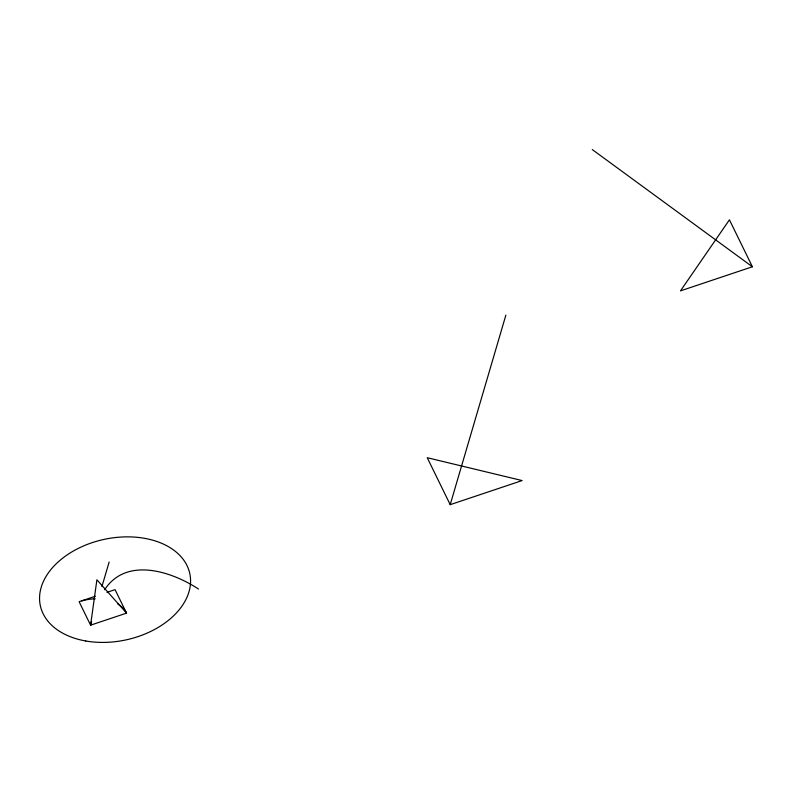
<?xml version="1.0" encoding="UTF-8"?>
<svg xmlns="http://www.w3.org/2000/svg" width="792" height="792" viewBox="0 0 792 792"><rect width="100%" height="100%" fill="white"/><g stroke="black" fill="none" stroke-linecap="round" stroke-linejoin="round"><path stroke-width="1.19" d="M91.615 621.661L90.585 625.175L96.901 579.774L126.552 613.127L90.585 625.175L79.101 601.692L95.347 596.257M90.585 625.175L91.486 621.671M101.93 586.575L109.138 562.013M450.202 504.672L427.235 457.707L522.126 480.566L450.202 504.672L505.86 315.176M104.643 589.723C126.255 556.499 171.597 571.339 198.475 589.02M752.4 266.765L680.476 290.872L729.432 219.81L752.4 266.765L592.287 149.569M106.95 592.366L115.068 589.644L126.552 613.127A38.214 25.72 -12.1 0 0 117.8 603.999M81.675 600.9A38.214 25.72 -12.1 0 1 95.218 598.802M85.843 641.005A76.428 51.431 -12.1 0 0 189.971 574.487A76.428 51.431 -12.1 0 0 69.389 553.43A76.428 51.431 -12.1 0 0 85.843 641.005"/></g></svg>
